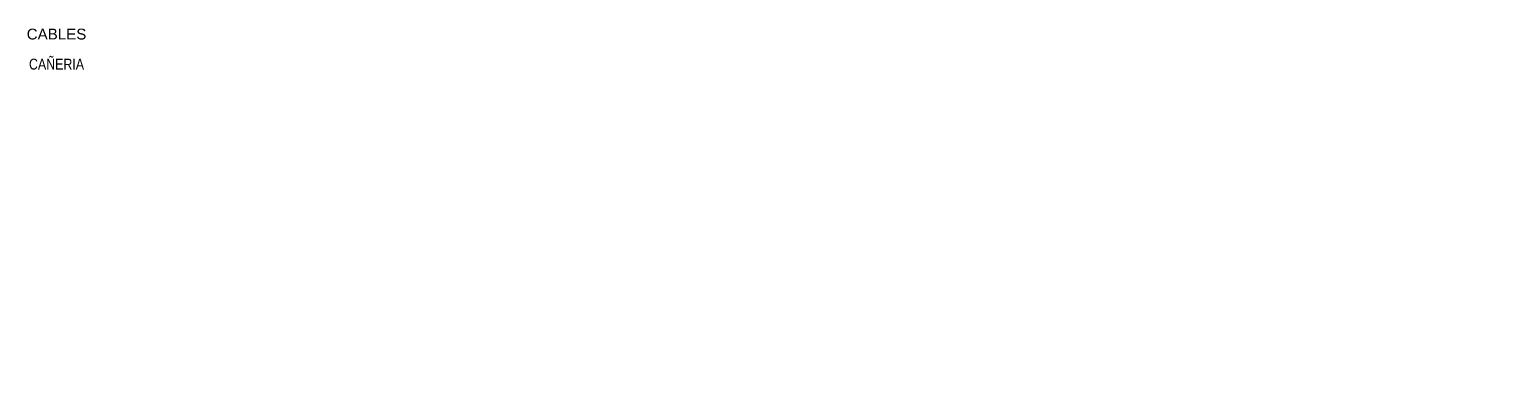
# Model space of a CAD drawing. Header units: millimetres. Extents: x 0.1 to 12.4, y -2.8 to 0.2.
import ezdxf
from ezdxf.enums import TextEntityAlignment as Align

# ---------------------------------------------------------------- set-up
doc = ezdxf.new("R2010")
doc.units = ezdxf.units.MM
doc.styles.add('50-Minimo.Reg', font='technic_.ttf', dxfattribs={"height": 0.09})
doc.styles.get("Standard").update_dxf_attribs({"font": 'arial.ttf'})

msp = doc.modelspace()

# ---------------------------------------------------------------- texts
at = {"lineweight": 30, "flags": 104}
msp.add_attdef('CABLES', text='2x1,5+T', height=0.09, dxfattribs=at).set_placement((0.35, 0.125), align=Align.MIDDLE_CENTER)
at = {"style": '50-Minimo.Reg'}
msp.add_attdef('CAÑERIA', text='RS', height=0.09, dxfattribs=at).set_placement((0.35, -0.125), align=Align.MIDDLE_CENTER)

doc.saveas('drawing.dxf')
